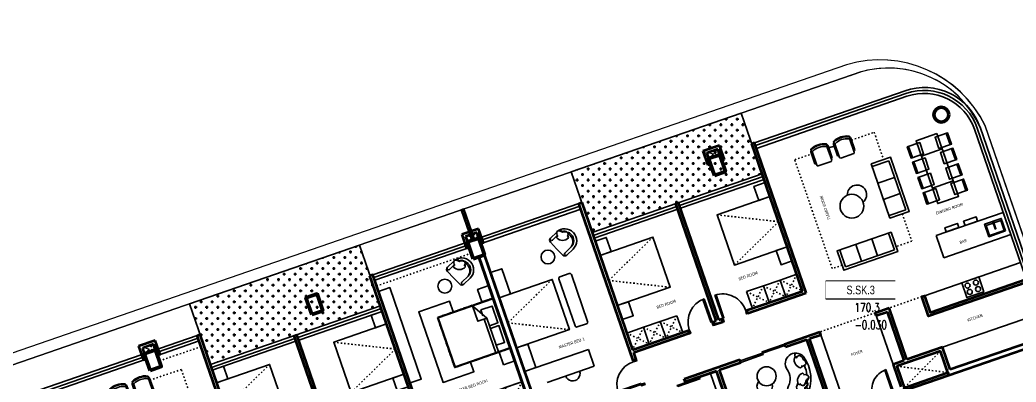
# Model space of a CAD drawing. Header units: millimetres. Extents: x -361654186 to 361255443, y -278569811 to 278836587.
# Drawn here: x -104351 to -70560, y 43406 to 55674 of the extents above; entities that cross this region are included whole.
import ezdxf
from ezdxf.enums import TextEntityAlignment as Align
from ezdxf.xclip import XClip

# ---------------------------------------------------------------- set-up
doc = ezdxf.new("R2010")
doc.units = ezdxf.units.MM
doc.header["$MEASUREMENT"] = 0
doc.header["$XCLIPFRAME"] = 0
doc.set_wipeout_variables(frame=1)
for name, pattern in [('220126_HDN_HBA typical plan$0$HIDDEN', [0.375, 0.25, -0.125]), ('ACAD_ISO03W100', [30, 12, -18]), ('HIDDEN', [0.375, 0.25, -0.125])]:
    doc.linetypes.add(name, pattern=pattern)
for name, color, linetype, lineweight in [('00_duong_QH', 7, 'Continuous', 9), ('AUDIT_I_220808132811-11', 7, 'Continuous', 9), ('KT-Chuviet', 255, 'Continuous', 15), ('KT-Kich thuoc', 159, 'Continuous', 18), ('KT-lomo nuoc', 3, 'HIDDEN', 5), ('KT-Net cat', 1, 'Continuous', 40), ('KT-Net cot vach', 2, 'Continuous', 50), ('KT-Net thay', 7, 'Continuous', 15), ('KT-Net truc', 18, 'Continuous', 15)]:
    doc.layers.add(name, color=color, linetype=linetype, lineweight=lineweight)
for name, color, linetype in [('1VinaPVC-Text', 9, 'Continuous'), ('220403_HDN_Penthouse Plan$0$220207_HDN_HBA_PH_PM$0$A-_FURT-LOOSE_E_N', 8, 'Continuous'), ('220403_HDN_Penthouse Plan$0$220207_HDN_HBA_PH_PM$0$FURN', 8, 'Continuous'), ('220403_HDN_Penthouse Plan$0$FURN', 8, 'Continuous'), ('A-_FURN----_E-_N', 251, 'Continuous'), ('A-CORE-OTLN', 6, 'Continuous'), ('IDEA - dim', 251, 'Continuous'), ('Kaka - ph', 7, 'Continuous'), ('KT-Net manh', 139, 'Continuous')]:
    doc.layers.add(name, color=color, linetype=linetype)
doc.styles.add('font unicode ccu', font='arial.ttf')
doc.styles.add('ROMANS', font='ROMANS.SHX')
doc.styles.add('Tahoma', font='tahoma.ttf')
pattern_1 = [(0, (0, 0), (187.5, 187.5), [93.75, -281.25]), (90, (46.875, -46.875), (-187.5, 187.5), [93.75, -281.25])]

# ---------------------------------------------------------------- blocks, each defined once
blk = doc.blocks.new('Louvre')
for p, q in [((-390.067916277796, 975.9572027104441, 0.1512365001885502), (-295.1435544323176, 1008.729661013116, 0.1512365002144518)), ((-373.750619571656, 928.6946823777398, 0.1512365001885502), (-278.8262577261776, 961.4671406804118, 0.1512365002144518)), ((-357.4333228655159, 881.4321620450355, 0.1512365001885502), (-262.5089610200375, 914.2046203477075, 0.1512365002144518)), ((-341.1160261593759, 834.1696417123312, 0.1512365001885502), (-246.1916643138975, 866.9421000150032, 0.1512365002144518)), ((-324.7987294532359, 786.9071213796269, 0.1512365001885502), (-229.8743676077574, 819.6795796822989, 0.1512365002144518)), ((-308.4814327470958, 739.6446010469226, 0.1512365001885502), (-213.5570709016174, 772.4170593495946, 0.1512365002144518)), ((-292.1641360409558, 692.3820807142183, 0.1512365001885502), (-197.2397741954774, 725.1545390168903, 0.1512365002144518)), ((-275.8468393348157, 645.119560381514, 0.1512365001885502), (-180.9224774893373, 677.892018684186, 0.1512365002144518)), ((-259.5295426286757, 597.8570400488097, 0.1512365001885502), (-164.6051807831973, 630.6294983514817, 0.1512365002144518)), ((-243.2122459225357, 550.5945197161054, 0.1512365001885502), (-148.2878840770572, 583.3669780187774, 0.1512365002144518)), ((-226.8949492163956, 503.3319993834011, 0.1512365001885502), (-131.9705873709172, 536.1044576860731, 0.1512365002144518)), ((-210.5776525102556, 456.0694790506968, 0.1512365001885502), (-115.6532906647772, 488.8419373533688, 0.1512365002144518)), ((-194.2603558041155, 408.8069587179925, 0.1512365001885503), (-99.33599395863712, 441.5794170206646, 0.1512365002144518)), ((-177.9430590979755, 361.5444383852882, 0.1512365001885503), (-83.01869725249708, 394.3168966879603, 0.1512365002144518)), ((-161.6257623918355, 314.2819180525839, 0.1512365001885503), (-66.70140054635704, 347.054376355256, 0.1512365002144518)), ((-145.3084656856954, 267.0193977198796, 0.1512365001885503), (-50.38410384021699, 299.7918560225517, 0.1512365002144518)), ((-128.9911689795554, 219.7568773871753, 0.1512365001885503), (-34.06680713407695, 252.5293356898474, 0.1512365002144518)), ((-112.6738722734153, 172.494357054471, 0.1512365001885503), (-17.74951042793691, 205.2668153571431, 0.1512365002144518)), ((-96.35657556727529, 125.2318367217667, 0.1512365001885503), (-1.43221372179687, 158.0042950244388, 0.1512365002144518)), ((-80.03927886113524, 77.96931638906244, 0.1512365001885503), (14.88508298434317, 110.7417746917345, 0.1512365002144518)), ((-63.7219821549952, 30.70679605635814, 0.1512365001885503), (31.20237969048321, 63.47925435903016, 0.1512365002144518)), ((-47.40468544885516, -16.55572427634615, 0.1512365001885503), (47.51967639662325, 16.21673402632587, 0.1512365002144518))]:
    blk.add_line(p, q)
at = {"elevation": 0.1512365001885503}
blk.add_lwpolyline([(47.5188208874315, 16.2192119784886), (-311.4533339738846, 1055.970408101566), (-405.9933989513665, 1023.379364635679), (-47.40468544885516, -16.55572427634615)], close=True, dxfattribs=at)
blk = doc.blocks.new('TAG CAO DO SAN')
at = {"layer": 'KT-Net thay', "flags": 128}
blk.add_lwpolyline([(1526701.778855525, -266095.2298759429), (1526701.778855525, -266566.6584041911), (1527644.63591202, -266566.6584041911), (1527644.63591202, -266095.2298759429)], close=True, dxfattribs=at)
blk.add_wipeout([(1526701.778855525, -266095.2298759429), (1527644.6359120198, -266095.2298759429), (1527644.6359120198, -266566.65840419114), (1526701.778855525, -266566.65840419114)]).dxf.layer = 'KT-Net thay'
for points in [[(1526701.778855525, -266330.9441400666), (1527644.63591202, -266330.9441400666)], [(1526701.778855525, -266566.6584041911), (1527644.63591202, -266566.6584041911)]]:
    blk.add_lwpolyline(points, dxfattribs=at)
at = {"layer": 'KT-Chuviet', "color": 31, "style": 'ROMANS', "width": 0.75}
blk.add_text('DTTT:', height=117.8571320618522, dxfattribs=at).set_placement((1526748.92170835, -266507.8139601254))
at = {"layer": 'KT-Chuviet', "color": 31, "style": 'font unicode ccu', "width": 0.75}
blk.add_attdef('TÊNPHÒNG', text='', height=117.85713, dxfattribs=at).set_placement((1527175.308820772, -266213.4467624734), align=Align.MIDDLE_CENTER)
at = {"layer": 'KT-Chuviet', "color": 31, "ltscale": 15, "style": 'ROMANS', "width": 0.75, "flags": 8}
blk.add_attdef('CAO-DO', (1527091.943339912, -266507.7298381611), '', height=117.8571320618522, dxfattribs=at)
blk = doc.blocks.new('220403_HDN_Penthouse Plan$0$CH12')
for p, q in [((-312.375, -149.2411279597436), (-312.375, -572.1779138786915)), ((-267.75, -149.2411279597436), (-267.75, -639.6303226458076)), ((267.75, -639.6303226458076), (267.75, -149.2411280118249)), ((312.375, -572.1779138786915), (312.375, -149.2411246072115)), ((-232.0500000000029, -675.3303226458047), (232.0500000000029, -675.3303226458047))]:
    blk.add_line(p, q)
for centre, radius, start, end in [((-267.75, -149.2411279597436), 44.62499999999999, 111.939144832112, 180), ((-273.6712626853696, -77.20016474780641), 13.38749999999989, 116.2505862071374, 296.2505862071374), ((-252.9468673518131, -119.2240579767858), 33.46874999998481, 116.2505888953854, 296.2505888953855), ((0, -632.1362743546706), 632.1362743546692, 63.74941379286258, 116.2505862071374), ((0, -632.1362743546706), 605.3612743546691, 63.7494137928626, 116.2505862071374), ((0, -632.1362743546706), 538.4237743546691, 63.74941109871938, 116.2505888953856), ((252.9468674045929, -119.2240580028119), 33.46875000001501, 243.7494110987195, 63.74941109871941), ((273.671262685355, -77.20016474780641), 13.38750000000007, 243.7494137928627, 63.74941379286245), ((267.75, -149.2411280118286), 44.62499999999959, 0, 68.06085506708637), ((-290.0625, -549.8654138786915), 31.55464011044969, 225, 315), ((-232.0500000000029, -639.6303226458076), 35.7, 180, 269.9999999999999), ((232.0500000000029, -639.6303226458076), 35.7, 270, 0), ((290.0625, -549.8654138786915), 31.55464011044961, 225.0000000000001, 315.0000000000002)]:
    blk.add_arc(centre, radius, start, end)
blk = doc.blocks.new('*U99')
at = {"layer": 'A-_FURN----_E-_N', "linetype": 'Continuous'}
for points in [[(-899.9999999999709, 600), (-899.9999999999709, 1000), (-1349.999999999971, 1000), (-1349.999999999971, 600)], [(-900.0000000000291, -1000), (-900.0000000000291, 1000), (900.0000000000291, 1000), (900.0000000000291, -1000)], [(-880.0000000000291, -980), (-880.0000000000291, 980), (880.0000000000291, 980), (880.0000000000291, -980)], [(1350.000000000029, 600), (1350.000000000029, 1000), (900.0000000000291, 1000), (900.0000000000291, 600)]]:
    blk.add_lwpolyline(points, close=True, dxfattribs=at)
at = {"layer": 'A-_FURN----_E-_N', "linetype": '220126_HDN_HBA typical plan$0$HIDDEN', "ltscale": 500}
blk.add_lwpolyline([(-900.0000000000291, -1000), (-900.0000000000291, 1000), (900.0000000000291, 1000), (900.0000000000291, -1000)], close=True, dxfattribs=at)
at = {"layer": 'A-_FURN----_E-_N', "linetype": 'Continuous'}
for points in [[(-54.9999999999709, 580), (-54.9999999999709, 880), (-655.605454891891, 880), (-655.605454891891, 480), (-448.1151331290312, 480)], [(645.6054548844986, 580), (645.6054548844986, 880), (45.0000000000291, 880), (45.0000000000291, 580)], [(-880.0000000000291, 248.6659454330802), (-326.2632651105232, 580), (880.0000000000291, 580), (880.0000000000291, 480), (-326.2632651105232, 480), (-326.2632651105232, 580), (-326.2632651105232, 248.6659454330802), (-880.0000000000291, 248.6659454330802)]]:
    blk.add_lwpolyline(points, dxfattribs=at)
blk = doc.blocks.new('skvl9')
at = {"layer": 'A-_FURN----_E-_N', "linetype": 'Continuous'}
for points in [[(-9899.9999975612, -0.1906807379273232), (-17911.00885450454, -0.1906807379273232, 0.4758455861449699), (-20456.16665937685, -3131.38908839527), (-19141.54743631855, -9430.190680737913)], [(-11800.00000000001, -100.1906807379128), (-17911.00885450459, -100.1906807379273, 0.4758455861449673), (-20358.27597457406, -3110.95838040844), (-19039.39267031451, -9430.190680737913)], [(-11800, -200.1906807379128), (-17911.00885450456, -200.1906807379128, 0.4758455861449627), (-20260.38528977125, -3090.527672421624), (-18937.23790431049, -9430.190680737913)]]:
    blk.add_lwpolyline(points, format="xyb", dxfattribs=at)
for points in [[(-9899.9999975612, -100.1906807379273), (-11400, -100.1906807379273)], [(-9899.999997561245, -200.1906807379273), (-11400, -200.1906807379273)], [(200.00000243877, -0.1906807379127713), (-3599.99999756123, -0.1906807379273232)], [(-199.9999999999854, -100.1906807379273), (-3599.999997561215, -100.1906807379273)], [(-200, -200.1906807379128), (-3599.999997561215, -200.1906807379273)], [(-3699.999997561245, -1080.190680737927), (-9799.999997561215, -1080.190680737927)], [(-6799.999997561215, -1180.190680737913), (-9799.999997561215, -1180.190680737927)], [(-6799.999997561215, -1280.190680737927), (-9799.999997561215, -1280.190680737927)], [(-3699.999997561201, -1180.190680737913), (-6699.99999756123, -1180.190680737913)], [(-3699.999997561157, -1280.190680737898), (-6699.99999756123, -1280.190680737913)], [(-1430.316624628846, -2080.394799090194), (-1430.316624628846, -1697.368036000582), (-2535.997506029438, -1697.368036000582), (-2535.997506029438, -4225.773338759856), (-1430.31662462886, -4225.773338759871), (-1430.316624628889, -3880.394799090252)]]:
    blk.add_lwpolyline(points, dxfattribs=at)
for points in [[(-3599.999997561186, -3880.394799090252), (-3199.999997561215, -3880.394799090252), (-3199.999997561215, -600.5318683415535), (-3599.999997561215, -600.5318683415535)], [(-600.0406041019451, -5080.407719893992), (-600.0350662002311, -5680.407719830837), (-0.014761363301659, -5680.400336567633), (-0.0202992650156375, -5080.400336630788), (-600.0406041019451, -5080.407719893992)]]:
    blk.add_lwpolyline(points, close=True, dxfattribs=at)
blk.add_lwpolyline([(-0.02029926507384516, -5680.394799091911), (-2099.964927022695, -5680.394799091911, -0.414213562373095), (-2399.964927022695, -5380.394799091911), (-2399.964927022695, -5380.394799091911, -0.414213562373095), (-2099.964927022738, -5080.394799091911), (-0.0202992650156375, -5080.394799091911)], format="xyb", close=True, dxfattribs=at)
at = {"layer": 'IDEA - dim', "extrusion": (5.860418026877391e-08, -2.56577246382424e-06, 0.9999999999967067)}
for points, elevation in [([(-1046.019916585604, -993.6534590711005), (-918.850440929123, -1266.728887004315, 0.4142135630271021), (-787.62260368204, -1314.566904120031), (-519.02382218551, -1189.482173954846, 0.4142135623801719), (-327.6717535615223, -664.5708249946762), (-329.7564990636806, -660.0941786393519), (-331.8412445617062, -655.6175322862684, 0.4142135623801719), (-856.7525935574012, -464.2654637080365), (-1125.351375101574, -589.3501937761752, 0.4142135630271021), (-1173.189392270649, -720.5780310017385), (-1046.019916634673, -993.6534589665596)], -0.02056307356801359), ([(-877.8245637501861, -583.0285244896154), (-1083.656465053432, -678.8831209702362, -0.414213562373095), (-1149.270383678079, -654.9641123955488), (-1149.270383678079, -654.9641123955488, -0.4142135623730951), (-1125.351375101574, -589.3501937761752)], -0.02056307356806251), ([(-875.8532127595705, -592.886942279318, 0.1655406298837506), (-922.105266698412, -648.1261860513224, 0.4259891687143785), (-548.5696224847226, -780.1151456417009, 0.1215233233290522), (-541.0154932524161, -703.9724450508204, -7.115464291357926)], -0.02056307356806896), ([(-868.0752137870866, -616.7210366768145, -0.3567723648219203), (-814.9726096617928, -435.8985874876999, -0.2495420503229878), (-667.8570148867003, -508.8222965292043, 9.616880347716284)], -0.02056307356808756), ([(-814.9726096617928, -435.8985874876999, -0.1477298758543702), (-677.1057740765796, -530.9096684347423, -0.2133427585932454), (-510.5040205220301, -593.8078812720046, -0.1786618101816585)], -0.02056307356807417), ([(-679.3918265301327, -509.9785981666211, -0.30666349490175), (-510.5040205220301, -593.8078812720046, -0.3063299663357472), (-567.3351224685575, -726.4169658885507, 0.8728471598091936)], -0.02056307356807299), ([(-518.8911256279716, -580.4829243458365, -0.1305914894705199), (-421.3741716864757, -697.312442306653), (-419.2894261880863, -701.7890886534647)], -0.02056307356804361), ([(-511.33042495441, -646.3277223947204, -0.07238423636161047), (-466.140635290748, -718.1598973184753), (-464.0558897931736, -722.636543671544)], -0.02056307356805795), ([(-560.7187321947406, -1099.94924682282, 0.4142135623801858), (-417.2046806885911, -706.265735007945), (-419.2894261880863, -701.7890886534647)], -0.02056307356804361), ([(-560.7187321787335, -1099.949246817697, 0.3727189106391239), (-461.9711442933, -727.1131900258935), (-464.0558897931736, -722.636543671544)], -0.02056307356805795), ([(-560.7142995325105, -1099.947182517506), (-829.3175137326272, -1225.033976923118, 0.414213562373095), (-853.2365223050141, -1290.647895548647), (-853.2365223050141, -1290.647895548647, 0.4142135623730951), (-787.62260368204, -1314.566904120031)], -0.0205630735680393)]:
    blk.add_lwpolyline(points, format="xyb", dxfattribs=dict(at, elevation=elevation))
at = {"layer": 'IDEA - dim'}
for points in [[(-9799.985271088313, -1280.190680768545), (-9799.989246303405, -1730.170499699772), (-9399.989246307145, -1730.172228722804), (-9400.017573103949, -1280.177643893418)], [(-3700.014724034132, -1280.190680768515), (-3700.010748819011, -1730.170499699743), (-4100.010748815286, -1730.172228722775), (-4099.982422018467, -1280.177643893388)], [(-9800.060487103081, -1730.210863677959), (-7900.060488112358, -1730.148933810735), (-7900.001817711905, -3530.148932854572), (-9800.001816702614, -3530.210862721753)], [(-3699.939508019335, -1730.21086367793), (-5599.939507010058, -1730.148933810706), (-5599.998177410511, -3530.148932854558), (-3699.998178419803, -3530.210862721709)], [(-3700.014724034118, -3530.210862213018), (-3700.010748819011, -3980.190681144246), (-4100.010748815272, -3980.192410167278), (-4099.982422018467, -3530.197825337906)]]:
    blk.add_lwpolyline(points, close=True, dxfattribs=at)
blk.add_circle((-1414.781876888024, -1163.825383638148), 234.642797015264, dxfattribs=at)
at = {"layer": 'KT-Net cat'}
for p, q in [((-9899.9999975612, -0.1917175607959507), (-9799.99999756123, -0.1906807379418751)), ((-6799.999997561215, -1079.913091793598), (-6699.99999756123, -1079.912168809969))]:
    blk.add_line(p, q, dxfattribs=at)
for points in [[(-9899.999997561215, -4680.190680722226), (-9899.9999975612, -0.1917175607959507)], [(-9799.999997561186, -4580.190680722226), (-9799.999997561245, -0.1917240618786309)], [(-3699.999997561215, -4580.190680722226), (-3699.986689588113, -0.1920249351242092)], [(-3599.999997561215, -4830.190680722226), (-3599.99999756123, -0.1906807379273232), (-3699.98668958839, -0.192120629013516)], [(200.0000024387555, -9600.19068076383), (200.00000243877, -0.1906807379127713)], [(2.438770025037229e-06, -7480.190680738073), (2.438813680782914e-06, -600)], [(-6799.999997561201, -4580.190680722211), (-6799.999997561215, -1079.913091793598)], [(-6699.999997561215, -4580.190680722226), (-6699.99999756123, -1079.912168809969)]]:
    blk.add_lwpolyline(points, dxfattribs=at)
at = {"layer": 'KT-Net cot vach'}
for points in [[(-11800, -600), (-11400.00000000001, -600.0000000000291), (-11400.00000000001, 0), (-11799.99999999999, 0)], [(-6000, -600), (-5600, -600), (-5600.000000000029, 0), (-5999.999999999985, 0)], [(-200, -600), (200.0000000000291, -600), (200, 0), (-200, 0)]]:
    blk.add_lwpolyline(points, close=True, dxfattribs=at)
at = {"layer": 'KT-Net manh', "linetype": 'ACAD_ISO03W100', "ltscale": 4}
blk.add_line((-0.01476136325800326, -5080.407719893992), (-600.040604101916, -5680.400336567633), dxfattribs=at)
for points in [[(-9899.999997561215, -400.1906807379273), (-11400, -400.1906807379273)], [(-200.0000000000291, -400.1906807379273), (-3599.999997561215, -400.1906807379273)], [(-11648.22693578849, -4812.619841481093), (-10784.13915850475, -4812.61958721657), (-10784.14091984907, -913.1111083199066), (-11898.64513960006, -913.1114756598836)], [(-7900.060488112358, -1730.148933810735), (-9800.031151902891, -2630.210863199871), (-7900.001817711905, -3530.148932854572)], [(-5599.939507010058, -1730.148933810706), (-3699.968843219525, -2630.210863199842), (-5599.998177410511, -3530.148932854558)]]:
    blk.add_lwpolyline(points, dxfattribs=at)
at = {"layer": 'IDEA - dim'}
for name, p, rotation in [('220403_HDN_Penthouse Plan$0$CH12', (-13023.89889265876, -690.1063388666953), 2.587216271039606e-05), ('220403_HDN_Penthouse Plan$0$CH12', (-12211.02024030031, -690.1059718074393), 2.587216271039606e-05), ('*U99', (-999.9999960350106, -2980.394799090223), 270)]:
    blk.add_blockref(name, p, dxfattribs=dict(at, rotation=rotation))
at = {"layer": '1VinaPVC-Text', "style": 'Tahoma', "text_generation_flag": 6}
blk.add_text('MASTER BED ROOM', height=99.99999999999741, rotation=180.0016577682871, dxfattribs=at).set_placement((-2323.73866474739, -4709.427989392178))
blk = doc.blocks.new('*U109')
at = {"ltscale": 5}
blk.add_lwpolyline([(305, -530), (305, -1.13686837721616e-13), (-305, 0), (-305, -530)], close=True, dxfattribs=at)
for centre in [(-150, -150), (-150, -380), (150, -150.0000000000001), (150, -380)]:
    blk.add_circle(centre, 85, dxfattribs=at)
blk = doc.blocks.new('*U108')
at = {"ltscale": 5}
for points in [[(-300, -450), (300, -450), (300, 0), (-300, 0)], [(-261, -65), (261, -65), (261, -415), (-261, -415)], [(-15, -20), (15, -20), (15, -270), (-15, -270)]]:
    blk.add_lwpolyline(points, close=True, dxfattribs=at)
blk = doc.blocks.new('220403_HDN_Penthouse Plan$0$A$Cece1f3a0')
at = {"layer": '220403_HDN_Penthouse Plan$0$FURN'}
blk.add_circle((0, 0), 436.4401978151038, dxfattribs=at)
blk.add_arc((-338.3854285888374, -312.7837343905121, -1.718933365873774e-06), 355.9119288381189, 105.8232951692103, 339.6736847698053, dxfattribs=at)
blk = doc.blocks.new('*U257')
at = {"linetype": 'Continuous'}
for points in [[(-724.9999999999999, 750.0000000037254), (-274.9999999999999, 750.0000000037253), (-274.9999999999999, 350.0000000037253), (-724.9999999999999, 350.0000000037254)], [(-724.9999999999999, 350.0000000037254), (-674.9999999999999, 350.0000000037254), (-674.9999999999999, 750.0000000037254), (-724.9999999999999, 750.0000000037254)], [(-375.0000000000002, -849.9999999962746), (374.9999999999998, -849.9999999962748), (375.0000000000002, 850.0000000037252), (-374.9999999999998, 850.0000000037254)], [(725.0000000000001, 750.0000000037252), (275.0000000000001, 750.0000000037253), (275.0000000000001, 350.0000000037252), (725.0000000000001, 350.0000000037252)], [(725.0000000000001, 350.0000000037252), (675.0000000000001, 350.0000000037252), (675.0000000000001, 750.0000000037252), (725.0000000000001, 750.0000000037252)], [(-725, 200.0000000037254), (-274.9999999999999, 200.0000000037253), (-275.0000000000001, -199.9999999962747), (-725, -199.9999999962746)], [(-725, -199.9999999962746), (-675, -199.9999999962746), (-675, 200.0000000037254), (-725, 200.0000000037254)], [(725, 200.0000000037251), (275.0000000000001, 200.0000000037252), (274.9999999999999, -199.9999999962748), (725, -199.9999999962749)], [(725, -199.9999999962749), (675, -199.9999999962748), (675, 200.0000000037252), (725, 200.0000000037251)], [(-725.0000000000001, -749.9999999962746), (-275.0000000000001, -749.9999999962747), (-275.0000000000001, -349.9999999962747), (-725.0000000000001, -349.9999999962746)], [(-725.0000000000001, -349.9999999962746), (-675.0000000000001, -349.9999999962746), (-675.0000000000001, -749.9999999962746), (-725.0000000000001, -749.9999999962746)], [(724.9999999999999, -749.9999999962748), (274.9999999999999, -749.9999999962747), (274.9999999999999, -349.9999999962748), (724.9999999999999, -349.9999999962748)], [(724.9999999999999, -349.9999999962748), (674.9999999999999, -349.9999999962748), (674.9999999999999, -749.9999999962748), (724.9999999999999, -749.9999999962748)]]:
    blk.add_lwpolyline(points, close=True, dxfattribs=at)
blk = doc.blocks.new('d900n')
for points in [[(20, -50), (20, -40), (65, -40), (65, 0), (-65, 0), (-65, -50)], [(885, -40), (65, -40), (65, -85), (885, -85)], [(20, -850), (20, -860), (65, -860), (65, -900), (-65, -900), (-65, -850)]]:
    blk.add_lwpolyline(points, close=True)
blk.add_arc((65, -40), 820, 270, 0)
blk = doc.blocks.new('220403_HDN_Penthouse Plan$0$sofa043')
at = {"color": 0}
for points in [[(-500.3836676059182, -205.4539138632908, 0.30666349490175), (-663.5370708231385, -304.5786963239134, 0.3063299663357472), (-594.7754356652804, -433.4600639646833, -0.8728471598091936)], [(-369.9909822678183, -119.0350272881969, 0.1477298758543702), (-500.8859391453789, -226.7667298788665, 0.2133427585932454), (-663.5370708231385, -304.5786963239134, 0.1786618101816585)], [(-319.2861778263905, -165.8480535109666, 0.1160020330167479), (-369.9909822678183, -119.0350272881969, 0.2495420503229878), (-512.1199328565599, -205.2815417115444, -9.616880347716284)], [(-324.3191472342896, -189.6019529023106, 0.30666349490175), (-487.47255045151, -288.7267353629331, 0.3063299663357472), (-418.71091529365, -417.6081030037039, -0.8728471598091936)], [(-193.9264618961915, -103.1830663272176, 0.1477298758543702), (-324.8214187737503, -210.9147689178853, 0.2133427585932454), (-487.47255045151, -288.7267353629331, 0.1786618101816585)], [(-140.1286087644748, -154.7641819075097, 0.1255668573120518), (-193.9264618961915, -103.1830663272176, 0.2495420503229878), (-336.0554124849314, -189.429580750565, -9.616880347716284)], [(-97.02046684727247, -151.387951615874, 0.30666349490175), (-260.1738700644928, -250.5127340764957, 0.3063299663357472), (-191.4122349066329, -379.3941017172674, -0.8728471598091936)], [(33.37221849082925, -64.96906504078106, 0.1477298758543702), (-97.52273838672954, -172.7007676314488, 0.2133427585932454), (-260.1738700644928, -250.5127340764957, 0.1786618101816585)], [(108.3202333003701, -218.0958465187896, -0.1655406298837506), (159.7412958642708, -269.8363294226638, -0.4259891687143785), (-205.7153371747409, -435.1834940241806, -0.1215233233290522), (-219.8985337097911, -359.0198750280397, 7.115464291357926)], [(102.5277464040028, -242.8106328881931, 0.3567723648219203), (33.37221849082925, -64.96906504078106, 0.2495420503229878), (-108.7567320979124, -151.2155794641285, -9.616880347716284)], [(398.2794285013442, -283.285575603888, 0.1655406298837506), (341.7552737340593, -329.3965631683568, 0.4259891687143785), (688.029985777157, -531.8615213054181, 0.1215233233290522), (710.0587743725646, -457.5864084104496, -7.115464291357926)], [(401.4696625280594, -308.4688235394624, -0.3567723648219203), (488.7491005876709, -138.7855598173901, -0.2495420503229878), (621.1356774318283, -239.3484461976041, 9.616880347716284)], [(609.4451487618098, -238.2990780031414, -0.30666349490175), (761.4025288054818, -353.8573322712364, -0.3063299663357472), (679.6076823752064, -474.8869670388667, 0.8728471598091936)], [(-394.099077197021, -485.7376892194843, -0.2010808140564468), (-609.0785379333884, -489.2494562715965, -0.1215233233290522), (-623.2617344684386, -413.0858372754547, 7.115464291357926)], [(-174.0976746338547, -445.6825422927941, -0.2485204594219657), (-433.014017561758, -473.3974953106172, -0.1215233233290522), (-447.1972140968101, -397.2338763144762, 7.115464291357926)], [(303.0633343483896, -793.360964290544, 0.2822682817089065), (-252.0993807033774, -764.4084456494729, 0.3082972821469741)]]:
    blk.add_lwpolyline(points, format="xyb", dxfattribs=at)
for centre, radius, start, end in [((0, -1267.499999999999), 1267.499999999999, 54.83711882507966, 119.192178799547), ((-411.5602733733813, -448.3819777952694), 353.9781132718783, 125.7179382017026, 296.7746353011068), ((0, -1267.499999999999), 1142.499999999999, 94.66658266931802, 97.76560481403938), ((0, -1267.499999999999), 1142.499999999999, 68.58837137279659, 85.2775040030671), ((494.5322309413514, -495.6359799291495), 353.9781132718783, 237.254662323462, 48.31135942289185), ((-684.5981759391925, -370.3599648401978), 69.98194409293434, 171.0832266941605, 319.3432519577051), ((-411.5602733733813, -448.3819777952694), 228.9781132718783, 167.8032401689648, 173.7903718832022), ((774.2048043976611, -446.438597890894), 69.98194409293434, 214.6860456668838, 2.946070930491665), ((494.5322309413514, -495.6359799291495), 228.9781132718783, 0.238925741384251, 11.45489358284105)]:
    blk.add_arc(centre, radius, start, end, dxfattribs=at)
blk = doc.blocks.new('skvl10')
at = {"layer": '220403_HDN_Penthouse Plan$0$220207_HDN_HBA_PH_PM$0$FURN', "extrusion": (4.066290018283895e-06, -4.06623315968505e-06, 0.9999999999834656)}
for points, elevation in [([(15261.43302409154, -4980.023655758797), (15261.43197536808, -4830.023655758095), (15711.43197536042, -4830.020509563009), (15711.4330240788, -4980.020509581697)], 0.03783395454919905), ([(15936.43302407875, -4980.0189364796), (15936.43197534762, -4830.018936501788), (16386.43197533268, -4830.015790324107), (16386.43302406859, -4980.015790297392)], 0.03783395454912739)]:
    blk.add_lwpolyline(points, close=True, dxfattribs=dict(at, elevation=elevation))
at = {"layer": 'A-_FURN----_E-_N', "linetype": 'Continuous'}
for p, q in [((2487.520304836828, -4780.007383263248), (199.9999999999709, -4780.00738326319)), ((2487.520304836798, -5380.007383263262), (2487.520304836828, -4780.007383263248)), ((2487.520304836798, -5380.007383263262), (800.0203048369003, -5380.007383263204))]:
    blk.add_line(p, q, dxfattribs=at)
for points in [[(4500.025842738578, -4680.00738332636), (4500.020304836951, -5280.007383263204), (3900, -5280), (3900.00553790167, -4680.000000063155), (4500.025842738578, -4680.00738332636)], [(5100.023996279728, -4679.992616799966), (5100.018458378094, -5279.992616736796), (4499.998153541135, -5279.985233473592), (4500.003691442864, -4679.985233536776), (5100.023996279728, -4679.992616799966)], [(5700.044299883033, -4680.00000006317), (5700.03876198137, -5280), (5100.018457144419, -5279.992616736825), (5100.023995046125, -4679.99261679998), (5700.044299883033, -4680.00000006317)], [(8199.955700117018, -4680.00000006317), (8199.961238018652, -5279.999999999985), (8799.981542855618, -5279.992616736825), (8799.97600495394, -4679.992616799995), (8199.955700117018, -4680.00000006317)], [(8799.976003720309, -4679.99261679998), (8799.98154162195, -5279.992616736781), (9400.001846458908, -5279.985233473621), (9399.996308557209, -4679.985233536776), (8799.976003720309, -4679.99261679998)], [(9399.974157261458, -4680.00738332636), (9399.979695163092, -5280.007383263175), (10000.00000000006, -5280.000000000015), (9999.994462098352, -4680.000000063155), (9399.974157261458, -4680.00738332636)], [(4939.139941764617, -6957.5), (5739.139941764632, -6957.5), (5739.139941764617, -6917.5), (4939.139941764617, -6917.5)]]:
    blk.add_lwpolyline(points, close=True, dxfattribs=at)
blk.add_arc((1715.44524335704, -5380.00738326319), 250, 180, 0, dxfattribs=at)
at = {"layer": 'IDEA - dim'}
for p, q in [((14899.99996581773, -4980.000092621369), (17299.99996575816, -4980.000092621369)), ((14899.99996581776, -5780.000092621383), (14899.99996581773, -4980.000092621369)), ((17299.99996575815, -5780.000092621369), (17299.99996575816, -4980.000092621369)), ((14899.99996581776, -5780.000092621383), (17299.99996575815, -5780.000092621369)), ((10100, -6880), (10100.00000000003, -9430.000092621362)), ((12089.99992867513, -6880), (12089.99992867513, -8630.190682236702)), ((13860.06805323208, -8630.190682236702), (17099.99996575813, -8630.190682236702))]:
    blk.add_line(p, q, dxfattribs=at)
for points in [[(200.0000000000146, 1.455191522836685e-11), (3800.000000000022, 0)], [(200, -100), (3800, -100)], [(200.0000000000146, -199.9999999999854), (3799.999999999985, -199.9999999999854)], [(12426.34467980915, -990.2465047081059), (12614.47333216762, -990.2465879825468)], [(3900.000000000022, -1079.999999999971), (10000.00000000003, -1079.999999999971)], [(3900.000000000022, -1179.999999999985), (6900.000000000007, -1179.999999999971)], [(3900.000000000007, -1279.999999999971), (6900.000000000044, -1279.999999999971)], [(7000.000000000007, -1179.999999999971), (10000.00000000003, -1179.999999999985)], [(7000.000000000029, -1279.999999999971), (10000.00000000001, -1279.999999999985)], [(13607.63034755325, -2063.078198385512), (14207.6303475868, -2063.078469474509)], [(14207.62955517732, -3816.924623318177), (14207.6303475909, -2063.078469475309)], [(13607.6300764679, -2663.078198385134), (14207.63007650097, -2663.078469472326)], [(13607.62981580496, -3240.001275307368), (14207.62981583658, -3240.001546394997)], [(13607.62955514378, -3816.924352229165), (14207.62955517732, -3816.924623318177)], [(11643.48439835159, -4380.466740551172), (11643.48412726269, -4980.466740584714)], [(12220.40747527338, -4380.467001212368), (12220.40720418623, -4980.467001245415)], [(12797.33055219681, -4380.467261873098), (12797.33028110854, -4980.467261908401)], [(13397.33055219514, -4380.467532962342), (13397.33028110852, -4980.467532995244)], [(11643.48412726269, -4980.466740584714), (13397.33028110724, -4980.467532997543)], [(4435.000002841101, -6904.999999999985), (3925.000000000022, -6904.999999999985), (3925.000000000058, -8605.190682236716), (5235.000002841116, -8605.190682236687), (5235.000002841101, -9405.000092621347), (6335, -9405.000092621369), (6334.999999999978, -6905), (5235.000002841087, -6905)]]:
    blk.add_lwpolyline(points, dxfattribs=at)
for points in [[(10100.00000000001, 1.455191522836685e-11), (15499.99996575816, 0, -0.4142135623730951), (17499.99996575815, -1999.999999999971), (17499.99996575814, -9000.000092621369)], [(10099.99999999999, -100), (15499.99996575814, -99.99999999998545, -0.4142135623730951), (17399.99996575815, -2000), (17399.99996575812, -9000.000092621369)], [(10099.99999999999, -200), (15499.99996575814, -199.9999999999709, -0.414213562373095), (17299.99996575815, -1999.999999999985), (17299.99996575812, -9000.000092621369)]]:
    blk.add_lwpolyline(points, format="xyb", dxfattribs=at)
at = {"layer": 'IDEA - dim', "extrusion": (5.860418026877359e-08, -2.565772463824239e-06, 0.9999999999967067)}
for points, elevation in [([(2580.701502063611, -1200.531344752251), (2707.87097772012, -1473.606772685437, 0.4142135630271021), (2839.098814967218, -1521.444789801197), (3107.697596463682, -1396.360059635939, 0.4142135623801719), (3299.049665087721, -871.4487106757983), (3296.964919585635, -866.9720643204738), (3294.880174087537, -862.4954179674196, 0.4142135623801719), (2769.968825091973, -671.1433493891731), (2501.370043547742, -796.2280794573554, 0.4142135630271021), (2453.53202637871, -927.4559166828604), (2580.701502014527, -1200.531344647711)], -0.01981973094975256), ([(2758.646204862215, -823.5989223579219, -0.3567723648219203), (2811.748808987392, -642.7764731687637, -0.2495420503229878), (2958.86440376255, -715.7001822103118, 9.616880347716284)], -0.01981973094982634), ([(2811.748808987392, -642.7764731687637, -0.1477298758543702), (2949.615644572678, -737.7875541158497, -0.2133427585932454), (3116.217398127286, -800.6857669531993, -0.1786618101816585)], -0.01981973094981289), ([(2748.896854899013, -789.9064101707374), (2543.064953595884, -885.7610066513581, -0.414213562373095), (2477.451034971237, -861.8419980767), (2477.451034971237, -861.8419980767, -0.4142135623730951), (2501.370043547742, -796.2280794573554)], -0.01981973094980129), ([(2750.868205889542, -799.7648279603818, 0.1655406298837506), (2704.616151950831, -855.0040717324154, 0.4259891687143785), (3078.151796164484, -986.9930313228083, 0.1215233233290522), (3085.705925396842, -910.850330731957, -7.115464291357926)], -0.01981973094980775), ([(2947.329592119125, -716.8564838477868, -0.30666349490175), (3116.217398127286, -800.6857669531993, -0.3063299663357472), (3059.386296180715, -933.2948515697165, 0.8728471598091936)], -0.01981973094981181), ([(3066.00268645451, -1306.82713250397, 0.4142135623801858), (3209.516737960601, -913.1436206890816), (3207.43199246112, -908.6669743346157)], -0.01981973094978242), ([(3066.00268647051, -1306.827132498848, 0.3727189106391239), (3164.750274355979, -933.99107570703), (3162.665528856084, -929.5144293526661)], -0.01981973094979678), ([(3107.830293021199, -787.360810026944, -0.1305914894705199), (3205.347246962767, -904.1903279877606), (3207.43199246112, -908.6669743346157)], -0.01981973094978242), ([(3115.390993694819, -853.2056080758716, -0.07238423636161047), (3160.580783358495, -925.0377829995826), (3162.665528856084, -929.5144293526661)], -0.01981973094979678), ([(3066.00711911666, -1306.825068198686), (2797.403904916587, -1431.911862604196, 0.414213562373095), (2773.484896344156, -1497.525781229842), (2773.484896344156, -1497.525781229842, 0.4142135623730951), (2839.098814967218, -1521.444789801197)], -0.01981973094977807)]:
    blk.add_lwpolyline(points, format="xyb", dxfattribs=dict(at, elevation=elevation))
at = {"layer": 'IDEA - dim'}
for points in [[(199.9812160129368, -2135.826136407733), (599.9489139372454, -2135.84090216647), (599.9489139370999, -1235.840902166456), (199.9999999999127, -1235.840902166528)], [(3899.992201935966, -1894.88798279583), (3900.000000000022, -1389.916250318245), (4299.999999952342, -1389.922427350451), (4299.959899584544, -1894.908925087788)], [(10000.00779806406, -1894.887982795801), (10000.00000000001, -1389.916250318245), (9600.000000047672, -1389.922427350451), (9600.0401004155, -1894.908925087802)], [(3899.925748764304, -1895.028267286631), (5799.925748326183, -1894.987465460552), (5799.964402687678, -3694.98746504556), (3899.964403125778, -3695.028266871552)], [(10000.07425123575, -1895.028267286601), (8100.074251673854, -1894.987465460552), (8100.035597312373, -3694.98746504556), (10000.03559687423, -3695.028266871537)], [(13607.63007644439, -2663.078198384042), (13607.63038923535, -1970.770506078203), (14299.9380815765, -1970.770818871417), (14299.93720575379, -3909.232357329965), (13607.62951341243, -3909.232044536824), (13607.63007644439, -2663.078198384042)], [(199.9147650081577, -2135.966421923658), (2099.914763713401, -2135.896279196269), (2099.981214718282, -3935.896277969689), (199.9812160130241, -3935.966420697034)], [(3899.964403125785, -3695.028266932815), (3899.956605057159, -4199.999999410385), (4299.956605009531, -4200.006176442112), (4299.932101230406, -3695.01967770714)], [(10000.03559687424, -3695.028266932815), (10000.04339494286, -4199.9999994104), (9600.043394990505, -4200.006176442097), (9600.067898769637, -3695.019677707125)], [(599.9489139373036, -3935.951654999546), (200.0000000000146, -3935.951654999531), (199.9999999999709, -4780.00738326319), (599.9489139373181, -4780.00738326319)], [(12797.33055219609, -4380.467261850048), (13489.63824450454, -4380.467574642855), (13489.63793170959, -5072.775266984623), (11551.1763932521, -5072.774391158862), (11551.17670604398, -4380.466698819888), (12797.33055219609, -4380.467261850048)], [(6135.000000514847, -8005.19806568163), (6135.00000051489, -6905.003784343833), (6335.000000378524, -6905.003784343819), (6334.999999999978, -8005.190682236687)], [(8030.000000000015, -6830), (7230, -6830), (7230.000000000022, -6880), (8030.000000000044, -6880)], [(8030.000000000015, -6830), (8829.999999999978, -6830), (8830, -6780), (8030.000000000029, -6780)], [(17299.99996575815, -7380.000092621369), (13860.06805323205, -7380.000092621369), (13860.06805323207, -6780.000092621383), (17299.99996575816, -6780.000092621369)], [(11804.9975987725, -8720.00249384917), (11804.99759877226, -9430.00009262134), (11759.99759880293, -9429.998431346234), (11759.99759880317, -8720.000832574035)]]:
    blk.add_lwpolyline(points, close=True, dxfattribs=at)
blk.add_lwpolyline([(2380.670334292023, -2135.966421923717), (2710.670334210299, -2135.966421923673, -0.4142027496096028), (2770.67033416935, -2195.964206890203), (2770.732355107248, -3875.964205663608, -0.4142243752193062), (2710.732355148139, -3935.966420697107), (2380.732355229891, -3935.966420697048, -0.4142027496095492), (2320.732355270797, -3875.968635730533), (2320.670334332914, -2195.968636957201, -0.4142243752192664)], format="xyb", close=True, dxfattribs=at)
blk.add_circle((2211.939541761269, -1370.703269320526), 234.642797015264, dxfattribs=at)
blk.add_arc((11804.99759877226, -9430.00009262134), 709.9975987722107, 89.99999999916623, 180, dxfattribs=at)
at = {"layer": 'Kaka - ph', "color": 6, "const_width": 50}
blk.add_lwpolyline([(12189.99992867508, -8730.190682236702), (13760.06805323204, -8730.190682236702), (13760.06805323203, -9500.000092621369), (12189.99992867508, -9500.000092621354)], close=True, dxfattribs=at)
at = {"layer": 'KT-Net cat'}
for p, q in [((3800, -5630), (3800.000000000022, 0)), ((3800.000000000015, -0.1926082095887978), (3899.999999999993, 2.91038304567337e-11)), ((3900, 2.91038304567337e-11), (3900.000000000029, -5279.999999999985)), ((10100.00000000001, 1.455191522836685e-11), (10000.00000000001, -0.1930112769478001)), ((10100.00000000003, -5379.999999999971), (10099.99999999999, 0)), ((10000.00000000003, -5280), (10000.00000000003, -0.193011276962352)), ((0, -600), (1.455191522836685e-11, -9600.000092621362)), ((200, -7380.000092621354), (200.0000000000291, -600)), ((6900.000000000015, -5280), (6900.000000000015, -1079.999999999971)), ((7000.000000000015, -1079.999999999971), (6900.000000000029, -1079.999999999985)), ((7000.000000000029, -5280), (7000.000000000015, -1079.999999999971)), ((3900.000000000029, -5279.999999999985), (5900.000000000022, -5279.999999999971)), ((3900.000000000022, -5380), (3900.000000000029, -5629.999999999985)), ((5900.000000000036, -5379.999999999971), (5900.000000000022, -5279.999999999971)), ((6800.000000000029, -5379.999999999971), (6800.000000000015, -5279.999999999971)), ((7100.000000000007, -5380), (7100.000000000015, -5279.999999999985)), ((8000.000000000007, -5380), (8000.000000000022, -5279.999999999985)), ((3900.000000000058, -5630), (3800, -5630)), ((5235.000002841109, -6780), (7229.999999999993, -6780)), ((5235.000002841087, -6905), (5235.000002841058, -6780)), ((6359.999999999993, -9430.000092621369), (6360, -6879.999999999971)), ((6460, -6879.999999999971), (6460.000000000073, -9430.000092621369)), ((7230.000000000022, -6880), (7229.999999999993, -6780)), ((8830, -6780), (10100, -6779.999999999985)), ((8830.00000000003, -6880), (8830, -6780)), ((9600.00000000003, -9430.000092621369), (9600.00000000003, -6880)), ((9700.000000000015, -9430.000092621362), (9700.00000000003, -6880)), ((10100, -6880), (10100, -6779.999999999985)), ((12089.9999286751, -6780), (12589.99992867511, -6779.999999999985)), ((12089.99992867513, -6880), (12089.99992867513, -6780)), ((12089.9999286751, -6880), (12489.99992867513, -6880)), ((12489.9999286751, -8630.190682236687), (12489.99992867513, -6880)), ((12589.99992867511, -8630.190682236702), (12589.99992867511, -6779.999999999985)), ((12489.9999286751, -8630.190682236687), (12089.99992867513, -8630.190682236702)), ((12089.99992867513, -8630.190682236702), (12089.99992867511, -9430.000092621362)), ((13760.06805323206, -8730.190682236687), (12189.99992867513, -8730.190682236716)), ((12189.99992867513, -8730.190682236716), (12189.9999286751, -9600.190722826621)), ((13860.06805323208, -8630.190682236702), (12589.99992867516, -8630.190682236716)), ((13760.06805323205, -9600.190722826606), (13760.06805323206, -8730.190682236687)), ((13860.06805323207, -9430.000092621369), (13860.06805323208, -8630.190682236702)), ((17099.99996575815, -9430.000092621369), (13860.06805323207, -9430.000092621369)), ((17099.99996575815, -9600.000092621362), (13760.06805323205, -9600.000092621369))]:
    blk.add_line(p, q, dxfattribs=at)
for points in [[(3900.000000000022, -5380), (5900.000000000036, -5379.999999999971)], [(6800.000000000015, -5279.999999999971), (6900.000000000015, -5280)], [(6800.000000000029, -5379.999999999971), (7100.000000000007, -5380)], [(7000.000000000029, -5280), (7100.000000000015, -5279.999999999985)], [(8000.000000000022, -5279.999999999985), (10000.00000000003, -5280)], [(8000.000000000007, -5380), (10100.00000000003, -5379.999999999971)], [(5235.000002841101, -6879.999999999971), (6360, -6879.999999999971)], [(6460, -6879.999999999971), (7230.000000000022, -6880)], [(8830.00000000003, -6880), (9600.00000000003, -6880)], [(9700.00000000003, -6880), (10100, -6880)]]:
    blk.add_lwpolyline(points, dxfattribs=at)
for points in [[(17299.99996575815, -7480.000092621369), (13760.06805323205, -7480.000092621369), (13760.06805323207, -6780.000092621369), (13860.06805323207, -6780.000092621383), (13860.06805323205, -7380.000092621369), (17299.99996575815, -7380.000092621369)], [(13760.06805323205, -9600.000092621369), (12189.99992867512, -9600.000092621369), (12189.99992867512, -9500.000092621369), (13760.06805323207, -9500.000092621362)]]:
    blk.add_lwpolyline(points, close=True, dxfattribs=at)
at = {"layer": 'KT-Net cot vach'}
for points in [[(-199.9999999999709, -600), (200.0000000000291, -600), (200.0000000000146, 1.455191522836685e-11), (-199.9999999999709, 0)], [(8450.000000000007, -600), (8850.00000000003, -599.9999999999709), (8850.00000000003, 0), (8450.00000000003, 0)]]:
    blk.add_lwpolyline(points, close=True, dxfattribs=at)
blk.add_circle((16398.70087105868, -1168.415826417069), 250, dxfattribs=at)
at = {"layer": 'KT-Net manh', "linetype": 'ACAD_ISO03W100', "ltscale": 4}
for p, q in [((4500.025842738578, -4680.00738332636), (3900, -5280)), ((3900.00553790167, -4680.000000063155), (4500.020304836951, -5280.007383263204)), ((5100.023996279728, -4679.992616799966), (4499.998153541135, -5279.985233473592)), ((4500.003691442864, -4679.985233536776), (5100.018458378094, -5279.992616736796)), ((5700.044299883033, -4680.00000006317), (5100.018457144419, -5279.992616736825)), ((5100.023995046125, -4679.99261679998), (5700.03876198137, -5280)), ((8199.955700117018, -4680.00000006317), (8799.981542855618, -5279.992616736825)), ((8799.97600495394, -4679.992616799995), (8199.961238018652, -5279.999999999985)), ((8799.976003720309, -4679.99261679998), (9400.001846458908, -5279.985233473621)), ((9399.996308557209, -4679.985233536776), (8799.98154162195, -5279.992616736781)), ((9399.974157261458, -4680.00738332636), (10000.00000000006, -5280.000000000015)), ((9999.994462098352, -4680.000000063155), (9399.979695163092, -5280.007383263175)), ((12089.9999286751, -6780), (10100, -6779.999999999985)), ((13760.06805323207, -6780.000092621369), (12589.99992867511, -6779.999999999985)), ((12189.99992867513, -8730.190682236716), (13760.06805323207, -9500.000092621362)), ((13760.06805323206, -8730.190682236687), (12189.99992867512, -9500.000092621369))]:
    blk.add_line(p, q, dxfattribs=at)
for points in [[(11551.17647599775, -4889.754586334137), (11199.69053466511, -4889.754332069613), (11199.69229600945, -990.2458531729353), (11801.59467980932, -990.2462205129268)], [(13239.22333216653, -990.2468696810392), (14051.93319222928, -990.247236663592), (14051.93274929015, -1970.770706817872)], [(5799.925748326183, -1894.987465460552), (3899.945075944983, -2795.028267079077), (5799.964402687678, -3694.98746504556)], [(8100.074251673854, -1894.987465460552), (10000.05492405506, -2795.028267079091), (8100.035597312373, -3694.98746504556)], [(2099.914763713401, -2135.896279196269), (199.9479905105691, -3035.966421310353), (2099.981214718282, -3935.896277969689)], [(14051.93187389863, -3909.232245278457), (14051.93143088518, -4889.755715560168), (13489.63801445727, -4889.75546165416)]]:
    blk.add_lwpolyline(points, dxfattribs=at)
at = {"layer": '220403_HDN_Penthouse Plan$0$220207_HDN_HBA_PH_PM$0$A-_FURT-LOOSE_E_N', "linetype": 'Continuous', "extrusion": (-4.066290018283877e-06, 4.066233159684949e-06, -0.9999999999834656), "zscale": -1, "rotation": 359.9995994156376}
blk.add_blockref('*U108', (-16874.92112772985, -5155.002189985944, -0.03441103476525639), dxfattribs=at)
at = {"layer": '220403_HDN_Penthouse Plan$0$220207_HDN_HBA_PH_PM$0$A-_FURT-LOOSE_E_N', "linetype": 'Continuous', "extrusion": (-8.958828799779544e-07, -3.170379741387247e-06, 0.9999999999945731), "rotation": 359.9999739967943}
blk.add_blockref('*U109', (15499.99996570061, -6780.000092813115, -0.04975617936489558), dxfattribs=at)
at = {"layer": 'A-_FURN----_E-_N', "linetype": 'Continuous', "extrusion": (0, 0, -1), "xscale": -0.9999999999999998, "zscale": -0.9999999999999998, "rotation": 179.9978847988408}
for p in [(-15674.96858513911, -2575.000092804985), (-15674.98888961261, -3125.000092430186)]:
    blk.add_blockref('*U257', p, dxfattribs=at)
at = {"layer": 'IDEA - dim'}
for name, p, xscale, rotation in [('220403_HDN_Penthouse Plan$0$CH12', (12113.96978050956, -767.240716660468), -1, 359.9999741278374), ('220403_HDN_Penthouse Plan$0$CH12', (12926.84843286799, -767.2410837197385), -1, 359.9999741278374), ('d900n', (6799.999999740161, -5330.000000000029), -0.9999999999999994, 269.9992949025751)]:
    blk.add_blockref(name, p, dxfattribs=dict(at, xscale=xscale, rotation=rotation))
at = {"layer": 'IDEA - dim', "xscale": -0.9230769230769257, "yscale": 0.9230769230769251, "zscale": 0.9230769230769251, "rotation": 89.99997412783735}
blk.add_blockref('220403_HDN_Penthouse Plan$0$A$Cece1f3a0', (12520.4080490109, -3110.431733523234), dxfattribs=at)
at = {"layer": 'IDEA - dim'}
for p, rotation in [((7100.00000025989, -5330.000000000029), 90.00070509742484), ((3850.000000000022, -6530), 180.0007050974248)]:
    blk.add_blockref('d900n', p, dxfattribs=dict(at, rotation=rotation))
at = {"layer": 'IDEA - dim', "extrusion": (2.048736659469193e-06, -2.580037197286743e-06, -0.9999999999945731), "zscale": -1.000000000000004, "rotation": 107.0507165650952}
blk.add_blockref('220403_HDN_Penthouse Plan$0$sofa043', (-9307.61409320843, -8143.929138811586, 0.8097766876360959), dxfattribs=at)
at = {"layer": 'IDEA - dim', "extrusion": (2.048736659469191e-06, -2.580037197286751e-06, -0.9999999999945731), "xscale": 0.7384615384615367, "yscale": 0.7384615384615367, "zscale": -0.7384615384615406, "rotation": 77.18989165817808}
blk.add_blockref('220403_HDN_Penthouse Plan$0$A$Cece1f3a0', (-7905.193562501779, -7612.875231178794, 0.8097766876360718), dxfattribs=at)
at = {"layer": '1VinaPVC-Text', "style": 'Tahoma'}
for s, height, rotation, text_generation_flag, p in [('LIVING ROOM', 99.99999999999754, 89.99788479746877, 4, (11593.28254533981, -3279.907059727877)), ('MASTER BED 1', 99.99999999999741, 180, 6, (1560.429286584404, -4440.32782847248)), ('BED ROOM', 99.99999999999741, 180, 6, (5139.193503125927, -4241.675673617341)), ('BED ROOM', 99.99999999999741, 180, 6, (8080.349814532528, -4241.675673617356)), ('DINNING ROOM', 99.99999999999741, 180, 6, (15135.46038156757, -4321.172916157491)), ('BAR', 99.99999999999741, 180, 6, (15573.3961023611, -5519.996786687727)), ('FOYER', 99.99999999999741, 180, 6, (10852.16449191882, -7913.971460383298)), ('KITCHEN', 99.99999999999741, 180, 6, (14958.82822713725, -8096.609082864801))]:
    blk.add_text(s, height=height, rotation=rotation, dxfattribs=dict(at, text_generation_flag=text_generation_flag)).set_placement(p)
blk = doc.blocks.new('*U266')
at = {"layer": 'KT-lomo nuoc', "ltscale": 500}
for p, q in [((-346.4660247223507, 49.60213019069906), (28.34938699602225, 197.9712885032892)), ((-318.1166377263282, 247.5827157463289), (8.673617379884035e-19, -0.00929705234011635))]:
    blk.add_line(p, q, dxfattribs=at)
blk.add_lwpolyline([(-346.4660247223507, 49.60213019069906), (-318.1166377263282, 247.5827157463289), (28.34938699602225, 197.9712885032892), (8.673617379884035e-19, -0.00929705234011635)], close=True, dxfattribs=at)
blk = doc.blocks.new('CTN TN T39')
at = {"layer": 'KT-Net cat'}
for p, q in [((-76693.68831910392, 24351.20240966636, -1.243685318913176e-07), (-77260.83856309274, 24155.39484918061, -1.243685318913176e-07)), ((-76530.5153520342, 23878.57720634154, -1.243685318913176e-07), (-76693.68831910375, 24351.20240966626, -1.243685318913176e-07)), ((-77260.8385630929, 24155.39484918145, -1.243685318913176e-07), (-77097.66559602339, 23682.76964585672, -1.243685318913176e-07)), ((-76755.57876635477, 24224.04277558714, -1.243685318913176e-07), (-77133.678929014, 24093.50440192997, -1.243685318913176e-07)), ((-77133.6789290141, 24093.50440193054, -1.243685318913176e-07), (-77068.4097421863, 23904.45432060063, -1.243685318913176e-07)), ((-77068.40974218605, 23904.45432060013, -1.243685318913176e-07), (-76690.30957952683, 24034.9926942573, -1.243685318913176e-07)), ((-76755.5787663547, 24224.04277558716, -1.243685318913176e-07), (-76690.3095795267, 24034.99269425674, -1.243685318913176e-07)), ((-77003.14055535829, 23715.40423927022, -1.243685318913176e-07), (-77097.66559602294, 23682.76964585599, -1.243685318913176e-07)), ((-76530.51535203421, 23878.5772063417, -1.243685318913176e-07), (-76625.04039269905, 23845.94261292739, -1.243685318913176e-07)), ((-84870.10433661702, 21528.31007935078, -1.243685318913176e-07), (-85437.25458060583, 21332.50251886504, -1.243685318913176e-07)), ((-85437.254580606, 21332.50251886588, -1.243685318913176e-07), (-85274.08161353649, 20859.87731554115, -1.243685318913176e-07)), ((-84931.99478386786, 21401.15044527157, -1.243685318913176e-07), (-85310.0949465271, 21270.6120716144, -1.243685318913176e-07)), ((-84931.99478386779, 21401.15044527158, -1.243685318913176e-07), (-84866.7255970398, 21212.10036394116, -1.243685318913176e-07)), ((-84706.9313695473, 21055.68487602597, -1.243685318913176e-07), (-84870.10433661685, 21528.31007935069, -1.243685318913176e-07)), ((-85310.0949465272, 21270.61207161496, -1.243685318913176e-07), (-85244.8257596994, 21081.56199028506, -1.243685318913176e-07)), ((-85244.82575969915, 21081.56199028456, -1.243685318913176e-07), (-84866.72559703993, 21212.10036394172, -1.243685318913176e-07)), ((-84706.93136954731, 21055.68487602612, -1.243685318913176e-07), (-84801.45641021215, 21023.05028261182, -1.243685318913176e-07)), ((-85179.55657287138, 20892.51190895465, -1.243685318913176e-07), (-85274.08161353604, 20859.87731554041, -1.243685318913176e-07)), ((-95835.00905374449, 17742.69724332071, -1.243685318913175e-07), (-96402.1592977333, 17546.88968283497, -1.243685318913175e-07)), ((-95896.89950099534, 17615.5376092415, -1.243685318913175e-07), (-96274.99966365457, 17484.99923558433, -1.243685318913175e-07)), ((-95896.89950099526, 17615.53760924151, -1.243685318913175e-07), (-95831.63031416727, 17426.48752791109, -1.243685318913175e-07)), ((-95671.83608667477, 17270.0720399959, -1.243685318913175e-07), (-95835.00905374432, 17742.69724332062, -1.243685318913175e-07)), ((-96402.15929773347, 17546.8896828358, -1.243685318913175e-07), (-96238.98633066396, 17074.26447951108, -1.243685318913175e-07)), ((-96274.99966365467, 17484.99923558489, -1.243685318913175e-07), (-96209.73047682687, 17295.94915425499, -1.243685318913175e-07)), ((-96209.73047682662, 17295.94915425449, -1.243685318913175e-07), (-95831.6303141674, 17426.48752791165, -1.243685318913175e-07)), ((-95671.83608667478, 17270.07203999605, -1.243685318913175e-07), (-95766.36112733962, 17237.43744658175, -1.243685318913175e-07)), ((-96144.46128999886, 17106.89907292458, -1.243685318913175e-07), (-96238.98633066351, 17074.26447951034, -1.243685318913175e-07))]:
    blk.add_line(p, q, dxfattribs=at)
at = {"layer": 'KT-lomo nuoc', "linetype": 'HIDDEN', "xscale": -0.9999999999999997, "rotation": 10.8976534755902}
for p in [(-77044.7160557468, 23912.43044117813, -1.730078273302358e-07), (-85221.13581177246, 21089.54893934276, -1.697997784399663e-07), (-96186.10379453622, 17304.11935017488, -1.099081606332037e-07)]:
    blk.add_blockref('*U266', p, dxfattribs=at)

msp = doc.modelspace()

# ---------------------------------------------------------------- hatches: boundary and pattern name
at = {"layer": 'A-CORE-OTLN'}
h = msp.add_hatch(dxfattribs=at)
h.set_pattern_fill('CROSS', color=74, scale=750)
h.set_pattern_definition(pattern_1)
h.paths.add_polyline_path([(-84939.3656390107, 48469.1118640973), (-85648.04978599766, 50523.54352853525), (-79882.56712319606, 52514.06563081458), (-79173.35653328372, 50459.8752828651)])
h = msp.add_hatch(dxfattribs=at)
h.set_pattern_fill('CROSS', color=74, scale=750)
h.set_pattern_definition(pattern_1)
h.paths.add_polyline_path([(-97889.28304467245, 43998.23975755175), (-98596.29430730511, 46056.50162606924), (-92830.81164450354, 48047.02372834856), (-92123.27393894547, 45989.00317631956)])

# ---------------------------------------------------------------- linework, layer by layer
at = {"layer": '00_duong_QH', "color": 251, "extrusion": (7.523163845262638e-37, 3.294527862871537e-06, 0.999999999994573)}
for points, elevation in [([(-67168.31883663032, 45793.88537169061), (-69186.71841640491, 45087.86638754822), (-71604.50694761518, 52090.91275981683, 0.3654504086094711), (-76316.22227673512, 54156.43152668328), (-105251.9341804227, 44174.19938120333, 0.4561585901821814), (-107468.3427992566, 38521.09177878955), (-99355.11719644535, 24907.26262876177, 0.3106788684835987), (-93192.10624889564, 22936.00987987625), (-70669.28731189203, 30727.35037630414, 0.2299220823878604), (-70384.42329902295, 31142.11676799121), (-70163.50181332882, 32158.79551478983, -0.2831678010609837), (-69704.65668708365, 32660.41685331121), (-65284.3489123499, 34181.01733336133), (-65284.34891251009, 34181.01733382292)], 0.0001118479992597288), ([(-71780.98686699476, 52029.98340158794, 0.3727734543504938), (-75821.57546224911, 53914.33683254222), (-105257.3246372985, 43759.23628757417, 0.4585215991774981), (-107302.0133202234, 38607.40360939818), (-99387.7138564391, 25327.3685140061, 0.3553050164076259), (-93639.68457115535, 23225.45992950786), (-70845.11942833383, 31089.78210954042, 0.2042794764182021), (-70778.81273794454, 31210.89471686123), (-70555.02488446515, 32240.76446315836, -0.275411558421533), (-69827.17682350334, 33041.27557792222), (-65414.78874716815, 34559.15165555499)], 0.000107321318883441)]:
    msp.add_lwpolyline(points, format="xyb", dxfattribs=dict(at, elevation=elevation))
at = {"layer": 'AUDIT_I_220808132811-11', "elevation": 1.118653840330035e-10}
for points in [[(-69193.30637793962, 45106.94538376515), (-71608.1864139596, 52101.56739371823, 0.3643585262583712), (-76316.22335844932, 54156.43183834734), (-105251.9352621367, 44174.19969281304, 0.4519047578513394), (-107468.3438809715, 38521.09209036868), (-99355.11827815927, 24907.26294026687, 0.3106788684848847), (-93192.10733060946, 22936.01019137065), (-70669.28839360591, 30727.35068784084, 0.2299220823866625), (-70384.42438073768, 31142.11707953032), (-70163.5028950428, 32158.79582633424, -0.2789899883790971), (-69704.65776879725, 32660.41716485852), (-65284.34999406405, 34181.01764491672, -0.4143403845293878), (-64631.75593334515, 33863.92266496111), (-56302.53957563499, 9773.209654329607, 0.3197537419032749), (-51104.45776920792, 6070.414576894196), (-5967.076265649608, 6070.414576894196, 0.4808685683322463), (-826.5305198472488, 12501.31484621731), (-1435.178516525935, 15196.44977959126), (-1480.444214880918, 15396.89038598386), (-3255.875840012217, 23916.51383658944)], [(-107297.4256467694, 38609.81725679693, -0.4594566638934902), (-105257.3257190127, 43759.23659918166), (-75821.57654396404, 53914.33714420476)], [(-71948.1459705893, 52378.14689962449, 0.3705775420195172), (-76192.99661247112, 53786.20015955728)]]:
    msp.add_lwpolyline(points, format="xyb", dxfattribs=at)
at = {"layer": 'Defpoints', "color": 94, "elevation": -1.513237981576039e-10}
for points in [[(-84939.3656390107, 48469.1118640973), (-85648.04957495158, 50523.54291623266), (-79882.56691214998, 52514.06501851199), (-79173.35653328372, 50459.8752828651)], [(-97889.28304467245, 43998.23975755175), (-98598.96989801797, 46055.57788338158), (-92833.4872352164, 48046.09998566091), (-92123.27393894547, 45989.00317631956)]]:
    msp.add_lwpolyline(points, close=True, dxfattribs=at)

# ---------------------------------------------------------------- block references
at = {"layer": 'KT-Net manh', "rotation": 359.9748522503568}
msp.add_blockref('Louvre', (-88978.31661055838, 48217.41533070757, -0.1512365002015078), dxfattribs=at)
at = {"layer": 'KT-Net thay'}
for name, p, rotation in [('skvl10', (-88978.25919089283, 48217.24581036673), 19.04713796592211), ('skvl9', (-88978.25919089286, 48217.24581036673), 19.04713796592221)]:
    msp.add_blockref(name, p, dxfattribs=dict(at, rotation=rotation))

# ---------------------------------------------------------------- next in the draw order: block references
at = {"layer": 'KT-Net truc'}
ref = msp.add_blockref('TAG CAO DO SAN', (-3893768.915971888, 712058.1238945058), dxfattribs=dict(at, xscale=2.5, yscale=2.5, zscale=2.5))
XClip(ref).set_block_clipping_path([(1526674.1636322693, -266330.944140067), (1527644.6359120195, -266095.2298759429)])
ref.add_attrib('CAO-DO', '170.3', (-76039.05762210849, 45788.79929910321), dxfattribs={"layer": 'KT-Chuviet', "color": 31, "ltscale": 15, "height": 294.6428301546305, "style": 'ROMANS', "width": 0.7500000000000001})
ref.add_attrib('CAO-DO', '-0.030', (-76039.05762210849, 45199.51363879396), dxfattribs={"layer": 'KT-Chuviet', "color": 31, "ltscale": 15, "height": 294.6428301546305, "style": 'ROMANS', "width": 0.7500000000000001})
ref.add_attrib('TÊNPHÒNG', 'S.SK.3', dxfattribs={"layer": 'KT-Chuviet', "color": 31, "height": 294.642825, "style": 'font unicode ccu', "width": 0.7500000000000001}).set_placement((-75830.64391995734, 46524.50698832242), align=Align.MIDDLE_CENTER)

# ---------------------------------------------------------------- next in the draw order: block references
at = {"layer": 'KT-Kich thuoc', "color": 2}
msp.add_blockref('CTN TN T39', (-3922.483511740866, 27070.4146309873, 1.242184679685144e-07), dxfattribs=at)

doc.saveas('drawing.dxf')
